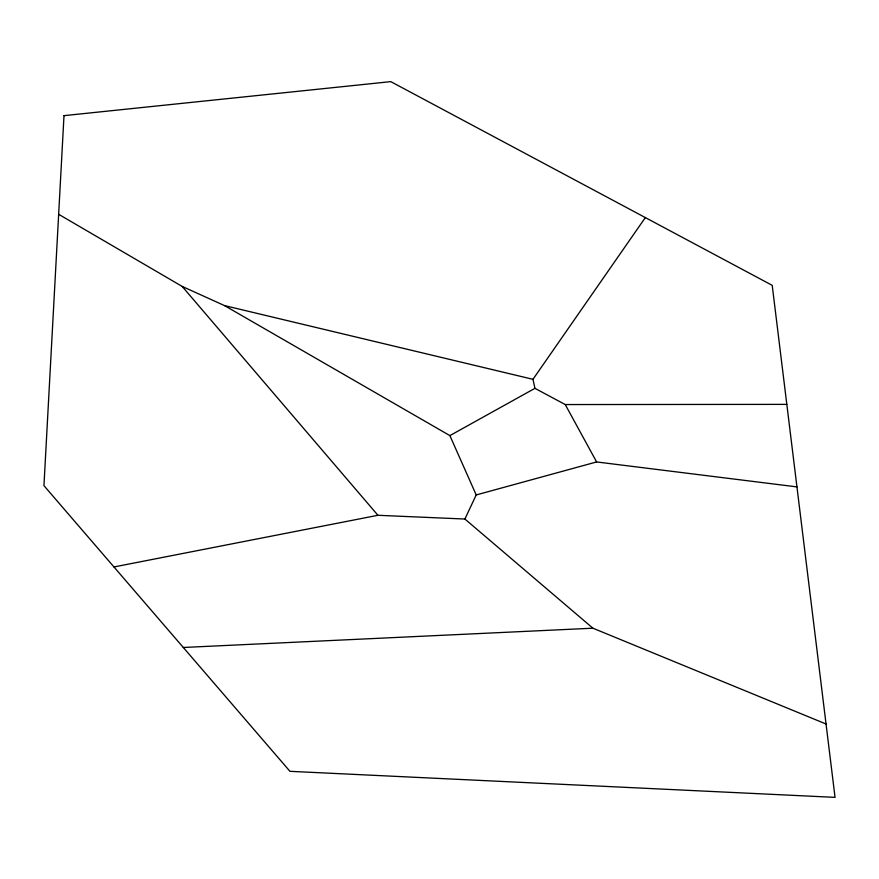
<?xml version="1.0" encoding="UTF-8"?>
<svg xmlns="http://www.w3.org/2000/svg" width="879" height="879" viewBox="0 0 879 879"><rect width="100%" height="100%" fill="white"/><g stroke="black" fill="none" stroke-linecap="round" stroke-linejoin="round"><path stroke-width="1.32" d="M113.962 566.955L377.937 515.292L464.892 519.028L476.209 494.943L449.883 435.61L224.541 305.606L182.173 286.422L58.651 214.289M786.815 404.373L565.241 404.56L534.948 388.331L532.96 379.31L645.34 217.585M449.883 435.61L534.948 388.331M476.209 494.943L596.61 461.947L796.945 486.9M183.304 647.482L592.907 628.199L826.051 723.999M224.541 305.606L532.96 379.31M464.892 519.028L592.907 628.199M182.173 286.422L377.937 515.292M565.241 404.56L596.61 461.947M64.002 115.643L43.95 485.658L289.949 771.322L835.05 797.363L772.212 285.345L390.792 81.637L64.002 115.643"/></g></svg>
